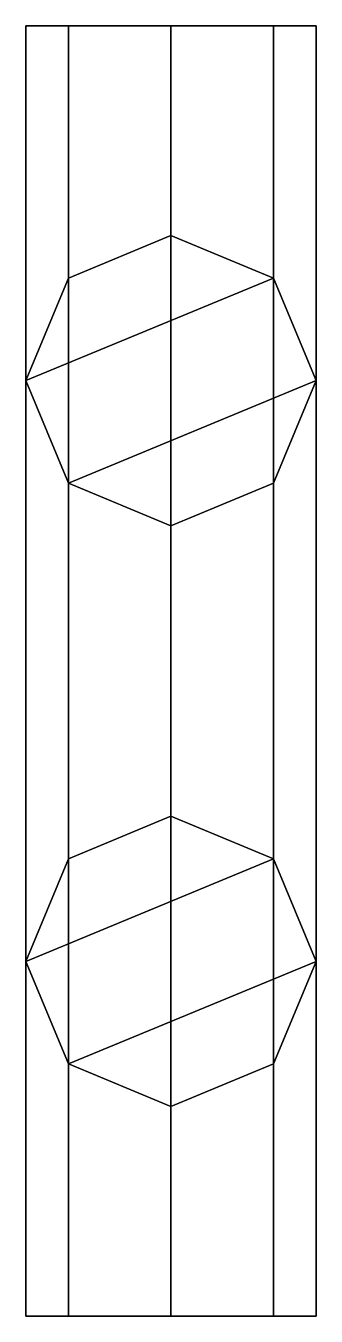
# Model space of a CAD drawing. Extents: x -3.2 to 3.2, y -9.8 to 8.
# Drawn here: x -3.19 to -3.01, y -9.78 to -8.98 of the extents above.
import ezdxf

# ---------------------------------------------------------------- set-up
doc = ezdxf.new("R2010")
doc.units = 0
doc.layers.add('MOORING_POSTS', color=3, linetype='CONTINUOUS')

msp = doc.modelspace()

# ---------------------------------------------------------------- linework, layer by layer
at = {"layer": 'MOORING_POSTS'}
for points in [[(-3.16364, -9.78, 2.14636), (-3.19, -9.78, 2.21), (-3.19, -8.98, 2.21), (-3.16364, -8.98, 2.14636)], [(-3.19, -9.78, 2.21), (-3.16364, -9.78, 2.27364), (-3.16364, -8.98, 2.27364), (-3.19, -8.98, 2.21)], [(-3.03636, -8.98, 2.14636), (-3.19, -8.98, 2.21), (-3.16364, -8.98, 2.27364), (-3.01, -8.98, 2.21)], [(-3.1, -8.98, 2.12), (-3.16364, -8.98, 2.14636), (-3.19, -8.98, 2.21), (-3.03636, -8.98, 2.14636)], [(-3.1, -9.78, 2.12), (-3.16364, -9.78, 2.14636), (-3.16364, -8.98, 2.14636), (-3.1, -8.98, 2.12)], [(-3.16364, -9.78, 2.27364), (-3.1, -9.78, 2.3), (-3.1, -8.98, 2.3), (-3.16364, -8.98, 2.27364)], [(-3.01, -8.98, 2.21), (-3.16364, -8.98, 2.27364), (-3.1, -8.98, 2.3), (-3.03636, -8.98, 2.27364)], [(-3.03636, -9.78, 2.14636), (-3.1, -9.78, 2.12), (-3.1, -8.98, 2.12), (-3.03636, -8.98, 2.14636)], [(-3.1, -9.78, 2.3), (-3.03636, -9.78, 2.27364), (-3.03636, -8.98, 2.27364), (-3.1, -8.98, 2.3)], [(-3.01, -9.78, 2.21), (-3.03636, -9.78, 2.14636), (-3.03636, -8.98, 2.14636), (-3.01, -8.98, 2.21)], [(-3.03636, -9.78, 2.27364), (-3.01, -9.78, 2.21), (-3.01, -8.98, 2.21), (-3.03636, -8.98, 2.27364)], [(-3.1, -9.11, 2.42), (-3.16364, -9.13636, 2.42), (-3.19, -9.2, 2.42), (-3.03636, -9.13636, 2.42)], [(-3.1, -9.11, 2.01), (-3.16364, -9.13636, 2.01), (-3.16364, -9.13636, 2.42), (-3.1, -9.11, 2.42)], [(-3.03636, -9.13636, 2.01), (-3.1, -9.11, 2.01), (-3.1, -9.11, 2.42), (-3.03636, -9.13636, 2.42)], [(-3.16364, -9.13636, 2.01), (-3.19, -9.2, 2.01), (-3.19, -9.2, 2.42), (-3.16364, -9.13636, 2.42)], [(-3.03636, -9.13636, 2.42), (-3.19, -9.2, 2.42), (-3.16364, -9.26364, 2.42), (-3.01, -9.2, 2.42)], [(-3.01, -9.2, 2.01), (-3.03636, -9.13636, 2.01), (-3.03636, -9.13636, 2.42), (-3.01, -9.2, 2.42)], [(-3.19, -9.2, 2.01), (-3.16364, -9.26364, 2.01), (-3.16364, -9.26364, 2.42), (-3.19, -9.2, 2.42)], [(-3.01, -9.2, 2.42), (-3.16364, -9.26364, 2.42), (-3.1, -9.29, 2.42), (-3.03636, -9.26364, 2.42)], [(-3.03636, -9.26364, 2.01), (-3.01, -9.2, 2.01), (-3.01, -9.2, 2.42), (-3.03636, -9.26364, 2.42)], [(-3.16364, -9.26364, 2.01), (-3.1, -9.29, 2.01), (-3.1, -9.29, 2.42), (-3.16364, -9.26364, 2.42)], [(-3.1, -9.29, 2.01), (-3.03636, -9.26364, 2.01), (-3.03636, -9.26364, 2.42), (-3.1, -9.29, 2.42)], [(-3.1, -9.47, 2.42), (-3.16364, -9.49636, 2.42), (-3.19, -9.56, 2.42), (-3.03636, -9.49636, 2.42)], [(-3.1, -9.47, 2.01), (-3.16364, -9.49636, 2.01), (-3.16364, -9.49636, 2.42), (-3.1, -9.47, 2.42)], [(-3.03636, -9.49636, 2.01), (-3.1, -9.47, 2.01), (-3.1, -9.47, 2.42), (-3.03636, -9.49636, 2.42)], [(-3.16364, -9.49636, 2.01), (-3.19, -9.56, 2.01), (-3.19, -9.56, 2.42), (-3.16364, -9.49636, 2.42)], [(-3.03636, -9.49636, 2.42), (-3.19, -9.56, 2.42), (-3.16364, -9.62364, 2.42), (-3.01, -9.56, 2.42)], [(-3.01, -9.56, 2.01), (-3.03636, -9.49636, 2.01), (-3.03636, -9.49636, 2.42), (-3.01, -9.56, 2.42)], [(-3.19, -9.56, 2.01), (-3.16364, -9.62364, 2.01), (-3.16364, -9.62364, 2.42), (-3.19, -9.56, 2.42)], [(-3.01, -9.56, 2.42), (-3.16364, -9.62364, 2.42), (-3.1, -9.65, 2.42), (-3.03636, -9.62364, 2.42)], [(-3.03636, -9.62364, 2.01), (-3.01, -9.56, 2.01), (-3.01, -9.56, 2.42), (-3.03636, -9.62364, 2.42)], [(-3.16364, -9.62364, 2.01), (-3.1, -9.65, 2.01), (-3.1, -9.65, 2.42), (-3.16364, -9.62364, 2.42)], [(-3.1, -9.65, 2.01), (-3.03636, -9.62364, 2.01), (-3.03636, -9.62364, 2.42), (-3.1, -9.65, 2.42)], [(-3.19, -9.78, 2.21), (-3.03636, -9.78, 2.27364), (-3.1, -9.78, 2.3), (-3.16364, -9.78, 2.27364)], [(-3.16364, -9.78, 2.14636), (-3.01, -9.78, 2.21), (-3.03636, -9.78, 2.27364), (-3.19, -9.78, 2.21)], [(-3.1, -9.78, 2.12), (-3.03636, -9.78, 2.14636), (-3.01, -9.78, 2.21), (-3.16364, -9.78, 2.14636)]]:
    msp.add_3dface(points, dxfattribs=at)

doc.saveas('drawing.dxf')
